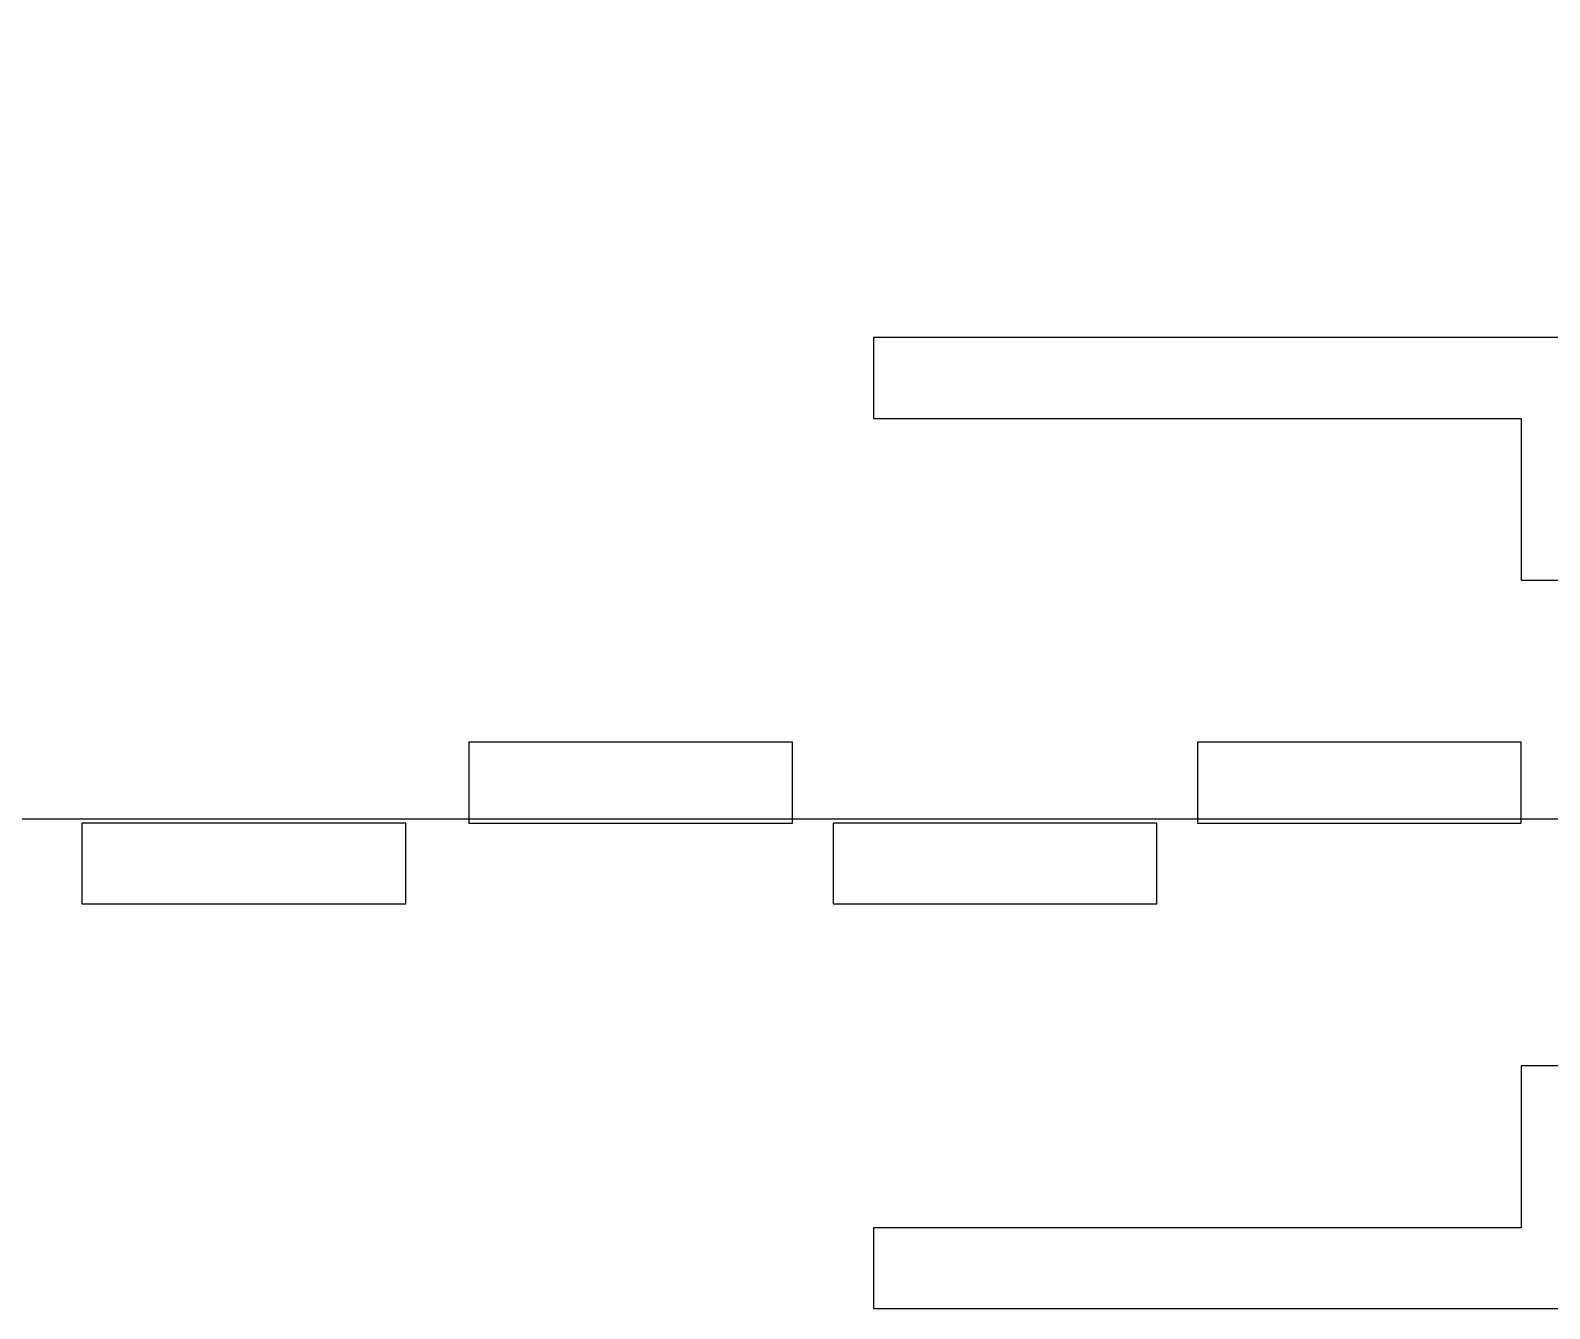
# Model space of a CAD drawing. Extents: x -62500 to 62500, y -62500 to 62500.
# Drawn here: x 1017 to 10400, y -47225 to -39328 of the extents above; entities that cross this region are included whole.
import ezdxf

# ---------------------------------------------------------------- set-up
doc = ezdxf.new("R2010")
doc.units = 0
doc.layers.add('1', color=60, linetype='CONTINUOUS')
doc.layers.add('layer_0', color=22, linetype='CONTINUOUS')

msp = doc.modelspace()

# ---------------------------------------------------------------- linework, layer by layer
at = {"layer": '1'}
for points in [[(6225, -41225), (6225, -41725), (10225, -41725), (10225, -42725), (11225, -42725), (11225, -43475), (16225, -43475), (16225, -44025), (18225, -41725), (18225, -41225), (6225, -41225)], [(6225, -41225), (6225, -41725), (10225, -41725), (10225, -42725), (11225, -42725), (11225, -43475), (16225, -43475), (16225, -44025), (18225, -41725), (18225, -41225), (6225, -41225)], [(5725, -43725), (3725, -43725), (3725, -44225), (5725, -44225), (5725, -43725)], [(5725, -43725), (3725, -43725), (3725, -44225), (5725, -44225), (5725, -43725)], [(10225, -43725), (8225, -43725), (8225, -44225), (10225, -44225), (10225, -43725)], [(10225, -43725), (8225, -43725), (8225, -44225), (10225, -44225), (10225, -43725)], [(3335, -44225), (1335, -44225), (1335, -44725), (3335, -44725), (3335, -44225)], [(3335, -44225), (1335, -44225), (1335, -44725), (3335, -44725), (3335, -44225)], [(7975, -44225), (5975, -44225), (5975, -44725), (7975, -44725), (7975, -44225)], [(7975, -44225), (5975, -44225), (5975, -44725), (7975, -44725), (7975, -44225)], [(6225, -47225), (18225, -47225), (18225, -46725), (16225, -44425), (16225, -44975), (11225, -44975), (11225, -45725), (10225, -45725), (10225, -46725), (6225, -46725), (6225, -47225)], [(6225, -47225), (18225, -47225), (18225, -46725), (16225, -44425), (16225, -44975), (11225, -44975), (11225, -45725), (10225, -45725), (10225, -46725), (6225, -46725), (6225, -47225)]]:
    msp.add_lwpolyline(points, close=True, dxfattribs=at)
at = {"layer": 'layer_0'}
msp.add_lwpolyline([(-24049.6, -44200), (24049.6, -44200), (25179.4, -43611.9), (28884.6, -41251.4), (32369.9, -38577), (35609, -35609), (38577, -32369.9), (41251.4, -28884.6), (43611.9, -25179.4), (45640.5, -21282.5), (47321.7, -17223.7), (48642.8, -13033.8), (49593.6, -8744.7), (50167.1, -4389.05), (50358.7, 0)], dxfattribs=at)

doc.saveas('drawing.dxf')
